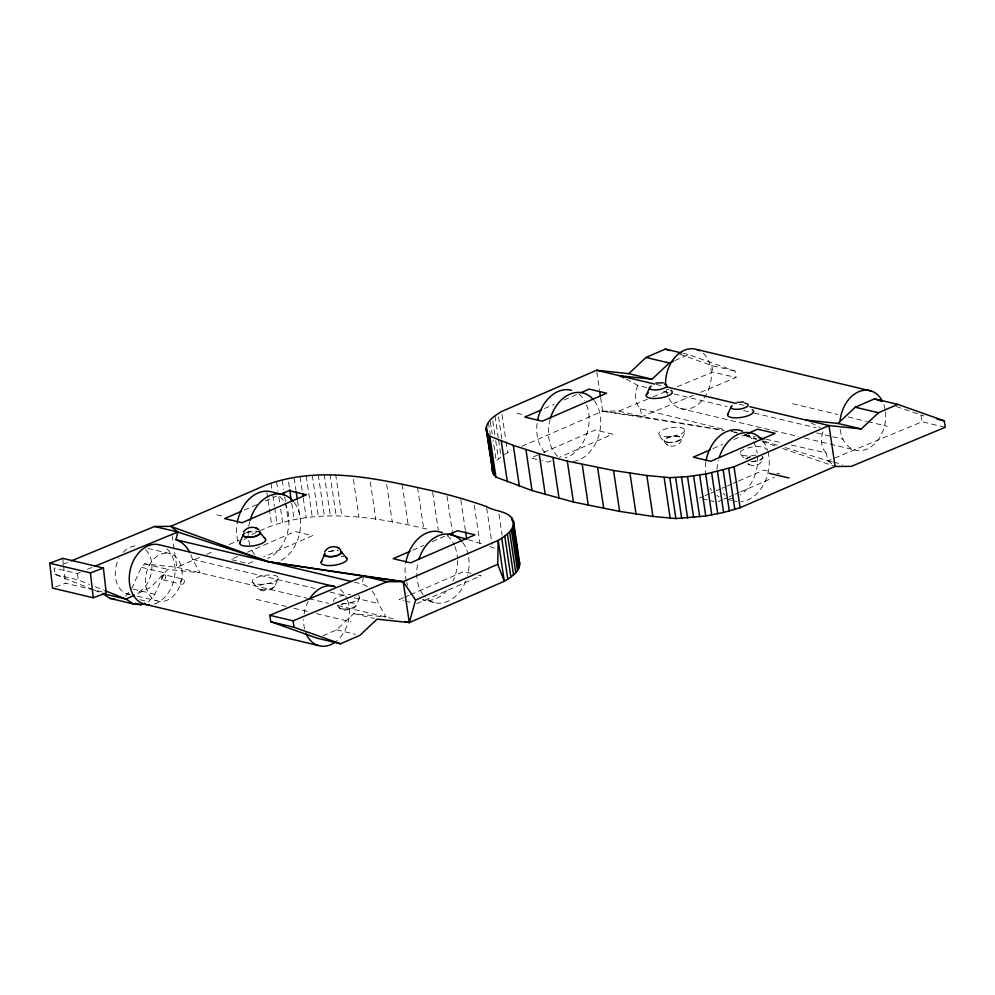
<?xml version="1.0" encoding="UTF-8"?>
<svg xmlns="http://www.w3.org/2000/svg" width="995" height="995" viewBox="0 0 995 995"><rect width="100%" height="100%" fill="white"/><g stroke="black" fill="none" stroke-linecap="round" stroke-linejoin="round"><path stroke-width="0.75" stroke-dasharray="4.97 3.73" d="M367.354 586.739A38.245 27.959 -76.6 0 0 361.906 583.99L363.436 577.523M684.747 430.425A13.134 4.303 -8.5 0 1 664.685 436.519A13.134 4.303 -8.5 0 1 665.842 428.845A13.134 4.303 -8.5 0 1 684.747 430.425C684.697 443.919 663.23 447.327 659.038 434.529M278.264 578.157A13.134 4.303 -8.5 0 1 258.202 584.252A13.134 4.303 -8.5 0 1 259.359 576.565A13.134 4.303 -8.5 0 1 278.264 578.157L274.645 586.814L271.399 589.475L262.978 590.918L259.608 590.072L257.73 588.169M359.63 597.51L356.011 606.166L352.752 608.828L344.332 610.271L340.962 609.425L339.084 607.522M131.626 588.741L141.34 567.312L144.623 563.866L176.861 567.287L307.443 598.343M139.984 599.711L148.703 601.788L154.872 594.264L164.585 572.834L141.34 567.312M745.927 458.931L752.63 456.021M762.568 456.817L762.468 458.446L760.018 460.026L751.2 461.755M125.457 596.266L128.989 591.963M190.829 554.663A38.245 27.959 -76.6 0 1 192.433 559.314L200.107 572.809L167.869 569.401L150.83 587.261L135.668 594.512M498.594 440.064L501.082 456.73L496.231 461.095L493.072 439.877M322.803 635.83L336.596 629.835L353.822 613.641L386.06 617.049L378.398 603.555A38.245 27.959 -76.6 0 0 372.055 591.055M504.166 454.566L511.915 450.598M244.223 510.074L256.822 504.602M265.217 500.958L276.411 496.095M199.547 557.424L176.861 567.287L174.374 550.621M206.637 554.339L213.726 551.267M229.323 544.489L239.248 540.173M252.009 534.626C307.231 505.211 371.632 515.92 429.604 529.701M544.402 408.547L554.19 404.293M563.991 400.04L576.59 394.567M674.784 360.6L688.577 354.606L735.094 371.073L736.051 377.528L699.05 392.913M237.73 556.466L230.728 559.501L246.71 563.307M247.519 552.2L295.092 531.529L312.529 535.671L263.551 556.964M248.165 563.655L253.762 561.217M521.84 446.282L602.647 411.159L618.865 411.059L642.111 416.594L723.875 430.263M537.897 454.939L530.907 457.974L541.069 460.399M543.494 452.501L595.271 430.002L612.709 434.143L559.538 457.265M551.13 460.909L548.332 462.128L542.524 460.747M412.751 550.173L423.945 545.297M432.34 541.653L444.927 536.181M712.918 448.646L722.718 444.379M733.912 439.516L746.511 434.044M403.448 597.771L399.256 599.599L403.609 600.632M404.853 597.162L409.044 595.333M410.45 594.724L463.62 571.615L470.884 573.344M416.681 603.741L481.058 575.769L478.147 575.073M699.423 498.072L703.627 496.244M705.02 495.634L709.224 493.806M710.617 493.197L714.82 491.381M716.213 490.771L720.417 488.943M721.81 488.334L726.014 486.518M727.407 485.908L731.611 484.08M733.016 483.471L737.208 481.642M738.613 481.033L763.799 470.088L769.608 471.468M718.266 501.604L722.457 499.776M723.862 499.179L728.054 497.351M729.459 496.741L733.651 494.913M735.056 494.304L739.248 492.488M740.653 491.878L774.234 477.277M618.865 411.059L647.335 399.231M653.031 396.856L668.69 390.351M677.222 386.794L712.806 371.993L736.051 377.528M600.619 397.527L602.647 411.159L642.111 416.594L693.353 395.289M784.993 447.576L828.076 460.834L922.004 421.768L945.25 427.29M62.735 564.426L68.468 562.051M92.958 589.649L55.086 574.438L54.128 567.983L77.374 573.518L80.247 572.324M87.411 569.364L93.157 566.988M55.471 587.025L65.546 583.207L103.219 592.174M247.519 532.188L258.091 531.38M328.872 551.541L337.89 550.496M602.647 411.159L723.751 430.325M734.472 432.029L737.394 433.024L731.412 431.544L737.482 432.713M744.981 434.429L755.491 436.817M766.001 439.218L782.518 442.986M791.522 445.039L826.049 452.912L828.076 460.834L832.753 464.578M682.769 353.213L688.577 354.606M679.871 354.22L711.848 365.551L735.094 371.073M896.333 406.557L923.945 415.997M792.592 403.734L837.69 414.467M848.213 416.967L866.259 421.258M867.764 421.619L887.304 426.27M656.091 384.406L663.64 386.209M739.235 404.194L743.775 405.276M626.241 379.207L637.845 385.363L648.417 387.876M663.541 391.483L672.608 393.634M674.125 393.995L727.034 406.582M743.663 410.537L752.742 412.701M754.247 413.062L816.236 427.8M816.696 432.937L831.223 436.395M832.678 436.743L842.84 439.156M679.946 408.373L798.674 436.618M804.681 438.049L854.282 449.852M828.076 460.834L832.429 461.867M833.885 462.215L842.603 464.292M776.871 473.197L779.781 473.894M517.027 413.298L525.497 415.313M727.171 499.291L731.536 500.323M702.333 498.756L713.95 501.517M216.848 514.825L223.912 516.504M354.357 582.187L361.906 583.99M434.268 602.547L422.639 599.786A35.024 25.609 -76.6 0 0 448.384 588.592M405.064 600.98L412.328 602.709M147.919 548.394L170.58 553.792A24.514 17.935 -76.6 0 1 175.17 594.015A24.514 17.935 -76.6 0 1 145.643 584.177A24.514 17.935 -76.6 0 1 170.58 553.792M192.433 559.314L314.893 588.443M330.017 592.037L345.128 595.632M354.208 597.796L378.398 603.555M308.96 598.704L328.611 603.38M337.678 605.545L396.234 619.475M144.623 563.866L167.869 569.401M353.822 613.641L374.157 618.48M164.523 574.799A2.624 1.915 -76.6 0 1 165.021 579.115A2.624 1.915 -76.6 0 1 161.849 578.058A2.624 1.915 -76.6 0 1 164.523 574.799L183.117 579.227A2.624 1.915 -76.6 0 1 183.615 583.543A2.624 1.915 -76.6 0 1 180.456 582.485A2.624 1.915 -76.6 0 1 183.117 579.227M256.3 599.326L286.373 606.477M293.886 608.268L308.91 611.85M316.435 613.641L351.011 621.863M163.068 579.849L181.675 584.276M336.596 629.835L355.476 634.325M133.081 589.09L154.872 594.264M55.086 574.438L78.331 579.961L89.55 584.475M126.8 593.679L129.823 594.388M137.372 596.192L157.011 600.868M637.845 385.363A19.042 13.93 -76.6 0 0 640.096 408.671L725.492 429.803M468.16 539.588L484.13 544.613M744.869 435.225L756.76 438.882M764.185 441.171L777.555 445.287M749.086 464.441C754.26 467.339 763.016 464.255 762.879 457.65M664.274 440.847C666.613 449.653 682.844 446.755 681.339 437.564C676.239 434.902 668.055 435.959 664.2 440.3L664.374 441.021M489.751 546.504L496.58 548.954M744.683 435.524L756.349 439.516M762.182 441.506L776.759 446.494M782.592 448.496L833.636 465.958M95.172 586.727L103.579 590.11M94.363 590.209L102.783 593.592M810.913 422.751L819.93 427.551M748.526 464.118L747.929 463.769L749.596 464.74M666.575 444.417L668.242 445.387M337.429 605.669L339.195 607.696M252.556 582.262L257.829 588.343M740.392 453.882L745.728 460.374M640.096 408.671L642.111 416.594M921.047 415.313L922.004 421.768M711.848 365.551L712.806 371.993M596.789 371.769L599.487 389.953M502.015 414.567L505.858 440.325M506.082 441.842L507.661 452.451M498.52 416.694L501.903 439.417M494.988 415.81L498.371 438.546M492.786 421.022L494.813 434.666M495.721 440.723L498.433 458.906M490.361 421.693L492.164 433.82M488.396 422.353L490.212 434.479M498.968 514.067L502.127 535.273M486.692 508.059L492.115 544.427M474.279 505.298L479.913 543.183M460.822 499.739L465.337 530.049M447.016 495.908L452.215 530.758M432.663 492.314L438.31 530.198M417.552 487.438L423.646 528.357M402.142 484.316L408.236 525.223M386.669 484.465L392.316 522.35M370.264 481.829L375.911 519.701M353.399 479.428L359.033 517.313M335.626 474.267L341.72 515.174M329.979 474.254L336.074 515.174M324.183 474.428L330.278 515.348M318.251 474.789L324.345 515.696M312.243 475.312L318.338 516.218M306.174 475.996L312.268 516.915M300.117 476.854L302.368 492.003M303.276 498.072L306.211 517.773M294.072 477.874L295.888 490M297.468 500.597L300.167 518.781M288.562 482.077L289.47 488.135M291.722 503.283L294.209 519.95M282.269 480.361L283.625 489.453M284.744 497.027L285.428 501.567M285.652 503.084L288.363 521.268M276.56 481.816L277.916 490.908M278.824 496.965L279.719 503.022M280.627 509.079L282.655 522.723M271.05 483.396L271.946 489.453M272.854 495.51L274.433 506.119M274.657 507.637L277.145 524.303M266.884 492.662L267.792 498.719M268.016 500.236L271.846 525.994M172.123 535.459L174.15 549.103M77.374 573.518L78.331 579.961M62.71 558.332L63.381 564.19M63.543 565.645L65.546 583.207M294.246 502.463A35.024 25.609 -76.6 0 1 280.602 560.62M254.533 554.576A35.024 25.609 -76.6 0 1 250.79 547.797M249.882 545.223A35.024 25.609 -76.6 0 1 248.65 539.7M248.228 535.335A35.024 25.609 -76.6 0 1 248.265 530.857M248.738 526.33A35.024 25.609 -76.6 0 1 249.658 521.84M279.707 496.455A35.024 25.609 -76.6 0 1 288.115 529.738A35.024 25.609 -76.6 0 1 267.643 558.481M237.88 541.118A35.024 25.609 -76.6 0 1 237.382 522.052M245.84 532.798A8.756 2.873 -8.5 0 1 253.775 531.094M255.367 531.069A8.756 2.873 -8.5 0 1 256.834 531.168M244.024 539.477A13.134 4.303 -8.5 0 1 246.822 538.457M341.173 556.304A13.134 4.303 -8.5 0 1 343.76 556.702M358.212 595.495A13.134 4.303 -8.5 0 1 355.352 601.092A13.134 4.303 -8.5 0 1 339.569 603.604M333.91 601.614A13.134 4.303 -8.5 0 1 350.638 594.338M328.561 551.64A8.756 2.873 -8.5 0 1 338.188 550.521M447.153 535.621A35.024 25.609 -76.6 0 1 454.28 545.098M454.902 546.566A35.024 25.609 -76.6 0 1 457.451 559.016M457.501 560.508A35.024 25.609 -76.6 0 1 452.949 581.068M407.689 585.122A35.024 25.609 -76.6 0 1 406.781 582.548M406.408 581.204A35.024 25.609 -76.6 0 1 405.637 563.655M462.774 542.549A35.024 25.609 -76.6 0 1 468.135 554.613M468.657 557.411A35.024 25.609 -76.6 0 1 467.65 575.284M465.772 581.08A35.024 25.609 -76.6 0 1 423.969 595.806M423.049 594.662A35.024 25.609 -76.6 0 1 418.174 561.939M340.253 589.488A30.646 22.412 -76.6 0 1 347.093 598.978M347.591 600.308A30.646 22.412 -76.6 0 1 335.526 641.887M304.607 628.977A30.646 22.412 -76.6 0 1 303.599 619.35M304.072 614.089A30.646 22.412 -76.6 0 1 308.164 601.502M166.861 548.805A30.646 22.412 -76.6 0 1 173.777 580.558A30.646 22.412 -76.6 0 1 152.446 604.475M145.481 549.663A24.514 17.935 -76.6 0 1 151.203 573.468A24.514 17.935 -76.6 0 1 136.228 593.356M130.258 594.326A24.514 17.935 -76.6 0 1 118.878 558.568M123.181 552.349A24.514 17.935 -76.6 0 1 138.081 546.056M578.816 394.008A35.024 25.609 -76.6 0 1 584.488 400.687M586.553 404.94A35.024 25.609 -76.6 0 1 565.11 457.949M544.974 452.514A35.024 25.609 -76.6 0 1 537.288 422.042M594.425 400.935A35.024 25.609 -76.6 0 1 597.958 438.036A35.024 25.609 -76.6 0 1 572.61 461.493M557.635 456.282A35.024 25.609 -76.6 0 1 549.837 420.313M666.302 389.232A13.134 4.303 -8.5 0 1 668.889 389.617M826.049 452.912A19.042 13.93 -76.6 0 1 822.915 431.83M755.839 455.175A13.134 4.303 -8.5 0 1 740.205 453.533A13.134 4.303 -8.5 0 1 752.643 447.004A13.134 4.303 -8.5 0 1 766.113 449.777M762.381 456.593A8.756 2.873 -8.5 0 1 760.628 459.752A8.756 2.873 -8.5 0 1 752.083 461.742M745.802 459.056A8.756 2.873 -8.5 0 1 752.954 455.946M762.954 441.021A35.024 25.609 -76.6 0 1 767.593 450.374M767.978 451.718A35.024 25.609 -76.6 0 1 741.138 501.592M737.071 501.53A35.024 25.609 -76.6 0 1 730.678 499.552M725.119 495.373A35.024 25.609 -76.6 0 1 723.228 493.134M716.96 469.416A35.024 25.609 -76.6 0 1 718.353 460.411M748.402 435.014A35.024 25.609 -76.6 0 1 757.22 453.123M757.543 456.008A35.024 25.609 -76.6 0 1 740.317 494.888M733.626 498.035A35.024 25.609 -76.6 0 1 729.509 498.831M719.049 496.791A35.024 25.609 -76.6 0 1 716.711 495.373M711.612 490.373A35.024 25.609 -76.6 0 1 709.932 487.849M705.716 475.51A35.024 25.609 -76.6 0 1 706.077 460.623M883.883 404.704A30.646 22.412 -76.6 0 1 885.301 410.437M885.5 411.942A30.646 22.412 -76.6 0 1 866.06 449.491A30.646 22.412 -76.6 0 1 840.103 428.944M703.154 353.213A30.646 22.412 -76.6 0 1 702.644 399.866A30.646 22.412 -76.6 0 1 667.894 396.022M667.396 394.692A30.646 22.412 -76.6 0 1 666.24 390.45M261.598 589.674A8.756 2.873 -8.5 0 0 274.981 585.62A8.756 2.873 -8.5 0 0 262.369 584.55A8.756 2.873 -8.5 0 0 261.598 589.674M342.952 609.027A8.756 2.873 -8.5 0 0 356.334 604.972A8.756 2.873 -8.5 0 0 343.723 603.915A8.756 2.873 -8.5 0 0 342.952 609.027M668.143 442.352A8.756 2.873 -8.5 0 0 681.513 438.297A8.756 2.873 -8.5 0 0 668.914 437.24A8.756 2.873 -8.5 0 0 668.143 442.352"/><path stroke-width="1.49" d="M518.88 560.21C522.562 569.973 511.355 577.038 504.291 581.291L498.196 540.385L403.211 581.665L363.747 576.229L269.807 615.308L270.777 621.751L317.281 638.23L340.526 643.765L359.842 635.37L377.068 619.164L409.306 622.584L504.291 581.291L497.724 564.327L498.196 540.385C504.962 536.181 514.552 530.472 513.482 521.231C509.763 510.597 494.726 511.816 486.468 506.542C468.757 500.323 450.685 495.187 432.439 490.796C378.075 478.844 319.992 464.901 265.752 485.087L170.767 526.367L154.548 526.467L71.341 560.869M805.763 420.014L837.989 423.435L855.227 407.229L874.53 398.833L897.776 404.368L944.292 420.848L945.25 427.29L851.31 466.356L835.091 466.456L740.106 507.748L723.601 512.475L705.754 515.97L675.879 518.569L652.919 516.43L619.636 511.393L573.418 502.027L532.039 490.56L495.908 477.09L493.072 473.533L486.978 432.614C483.296 422.85 494.503 415.786 501.567 411.532L596.552 370.252L628.79 373.66L652.036 379.194L669.262 362.988L673.404 361.197M189.834 552.511A38.245 27.959 -76.6 0 0 186.09 546.815L184.622 545.21A38.245 27.959 -76.6 0 0 175.953 539.75L177.794 532.002L170.767 526.367L268.24 561.702L363.747 576.229L386.993 581.764L403.211 581.665L415.599 600.022L409.306 622.584L404.94 621.539M239.758 543.046L243.352 534.464M321.111 562.399L324.917 553.606M324.656 552.113C326.708 547.088 333.524 545.31 338.138 547.747M646.24 395.313L649.536 387.863M727.594 414.666L730.89 407.216M243.526 532.213C246.287 526.828 254.645 525.596 258.849 529.937M628.79 373.66L646.016 357.466L665.332 349.071L681.314 352.877M749.82 406.706L828.997 425.549L861.235 428.957L878.473 412.763L897.776 404.368M134.288 595.159L126.017 599.114L102.783 593.592L110.01 598.405L133.255 603.94L140.929 604.724L144.81 603.256M241.424 511.293L224.634 518.594L242.071 522.736L306.435 494.764L288.998 490.622L280.602 494.266M541.603 409.766L524.813 417.067L542.238 421.208L606.614 393.236L589.177 389.095L580.781 392.739M409.952 551.379L393.162 558.68L410.587 562.834L474.963 534.85L457.526 530.708L447.725 534.962M710.119 449.852L693.328 457.153L710.766 461.307L775.13 433.322L757.705 429.181L747.904 433.434M415.599 600.022L497.724 564.327M486.978 432.614L489.814 436.183L513.296 445.374L539.178 453.695L567.324 461.12L613.542 470.486L646.825 475.51L669.784 477.662L687.533 476.617L705.691 474.043L734.011 466.829L828.997 425.549L835.091 466.456M269.807 615.308L293.052 620.83L386.993 581.764M94.587 566.391L177.794 532.002L268.24 561.702L403.211 581.665L409.306 622.584M49.75 563.232L62.71 558.332L103.393 568.008L106.229 592.883L93.269 597.784L52.586 588.107L49.75 563.232L90.433 572.909L103.393 568.008M655.817 383.025L663.292 382.826M737.171 402.39L743.601 402.005M110.01 598.405L114.612 598.878M652.036 379.194L619.798 375.774L623.666 377.839M758.501 437.501L764.496 438.882M696.997 349.556L871.334 391.035M937.029 419.119L944.292 420.848M646.016 357.466L669.262 362.988M855.227 407.229L878.473 412.763M837.989 423.435L861.235 428.957M596.552 370.252L654.573 384.045M666.662 386.931L736.213 403.472M769.247 473.297L789.01 477.998M283.04 494.577L271.424 491.816A35.024 25.609 -76.6 0 0 237.382 522.052M154.548 526.467L177.794 532.002M175.953 539.75L351.334 581.466M270.777 621.751L294.022 627.285L340.526 643.765M143.653 603.965L317.977 645.444M135.121 603.343L140.929 604.724M450.014 534.589L466.692 539.128L465.56 531.554M874.53 398.833L881.806 401.408M665.332 349.071L669.697 350.613M259.247 531.79L265.466 538.954M104.985 590.669L126.017 599.114L133.255 603.94M338.686 548.071L340.576 549.75M257.929 529.066L256.262 528.096M337.628 547.449L339.295 548.419M340.725 551.193L346.82 558.307M486.082 428.683L493.072 473.533M341.484 551.802L341.671 552.536C337.803 556.877 329.619 557.921 324.519 555.272L324.345 554.538M260.13 532.449L260.304 533.183C256.449 537.524 248.265 538.569 243.166 535.919L242.991 535.186M734.011 466.829L740.106 507.748M728.713 468.533L734.807 509.44M723.203 470.113L729.298 511.02M717.507 471.555L723.601 512.475M711.649 472.874L717.743 513.781M705.691 474.043L711.786 514.962M699.659 475.063L705.754 515.97M693.59 475.921L699.684 516.828M687.533 476.617L693.627 517.524M681.513 477.14L687.607 518.047M675.593 477.488L681.687 518.395M669.784 477.662L675.879 518.569M664.15 477.662L670.244 518.569M646.825 475.51L652.919 516.43M629.947 473.122L636.041 514.029M613.542 470.486L619.636 511.393M599.711 391.458L600.395 396.01M597.622 467.6L603.729 508.507M582.212 464.478L588.306 505.385M567.324 461.12L573.418 502.027M552.971 457.526L559.066 498.433M539.178 453.695L545.272 494.602M525.945 449.64L532.039 490.56M513.296 445.374L519.39 486.281M513.482 521.231L519.788 564.14M501.244 440.885L507.351 481.791M513.022 520.82L515.497 537.487M515.945 540.521L517.537 551.118M517.985 554.153L518.432 557.188M513.408 525.298L519.502 566.205M511.617 517.462L512.064 520.497M512.624 527.412L518.718 568.319M511.368 529.564L517.462 570.471M509.627 531.74L515.721 572.647M507.425 533.929L513.532 574.836M489.814 436.183L495.908 477.09M504.776 536.106L510.87 577.013M488.159 434.454L494.254 475.361M486.368 426.619L487.04 431.171M488.62 441.78L489.067 444.802M489.528 447.837L489.975 450.872M490.659 455.411L491.107 458.446M491.555 461.469L492.003 464.503M501.691 538.258L507.798 579.177M452.439 532.275L452.887 535.31M302.592 493.52L303.052 496.555M296.112 491.505L297.244 499.092M289.694 489.652L291.274 500.261M284.072 492.475L284.52 495.51M293.052 620.83L294.022 627.285M90.433 572.909L93.269 597.784M492.177 469.603L492.376 471.605M250.056 520.373A35.024 25.609 -76.6 0 1 293.338 501.306M259.098 531.703A8.756 2.873 -8.5 0 1 252.904 536.89A8.756 2.873 -8.5 0 1 243.24 534.589M243.812 533.979A8.756 2.873 -8.5 0 1 244.695 533.37M264.334 538.034A13.134 4.303 -8.5 0 1 253.787 545.745A13.134 4.303 -8.5 0 1 240.367 541.852M345.688 557.387A13.134 4.303 -8.5 0 1 335.141 565.098A13.134 4.303 -8.5 0 1 321.721 561.205M340.452 551.056A8.756 2.873 -8.5 0 1 334.258 556.242A8.756 2.873 -8.5 0 1 324.594 553.941M419.019 559.003A35.024 25.609 -76.6 0 1 461.854 541.404M405.898 562.138A35.024 25.609 -76.6 0 1 442.476 532.785M334.419 642.67A30.646 22.412 -76.6 0 1 305.925 633.094M309.694 598.816A30.646 22.412 -76.6 0 1 335.041 586.627L160.705 545.148A30.646 22.412 -76.6 0 0 129.959 571.304A30.646 22.412 -76.6 0 0 149.449 604.823M537.549 420.524A35.024 25.609 -76.6 0 1 571.603 390.289M550.235 418.845A35.024 25.609 -76.6 0 1 593.517 399.779M670.817 390.301A13.134 4.303 -8.5 0 1 658.566 398.249A13.134 4.303 -8.5 0 1 648.305 392.901M664.623 384.058A8.756 2.873 -8.5 0 1 664.411 388.062A8.756 2.873 -8.5 0 1 652.571 389.816A8.756 2.873 -8.5 0 1 651.24 386.048M752.17 409.654A13.134 4.303 -8.5 0 1 741.623 417.365A13.134 4.303 -8.5 0 1 728.203 413.472M746.996 403.746A8.756 2.873 -8.5 0 1 745.068 407.714A8.756 2.873 -8.5 0 1 733.788 409.144A8.756 2.873 -8.5 0 1 732.27 405.599M744.733 403.199A8.756 2.873 -8.5 0 1 745.989 403.423M719.198 457.476A35.024 25.609 -76.6 0 1 762.033 439.877M706.077 460.623A35.024 25.609 -76.6 0 1 742.656 431.258M840.041 421.134A30.646 22.412 -76.6 0 1 857.777 392.154A30.646 22.412 -76.6 0 1 882.217 400.861M665.58 384.916A30.646 22.412 -76.6 0 1 676.351 355.812A30.646 22.412 -76.6 0 1 699.709 350.75"/></g></svg>
